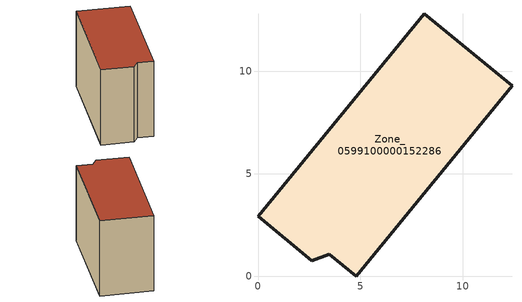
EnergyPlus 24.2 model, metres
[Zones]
Zone_0599100000152286
 floor ground (C_G): 3.48,1.08 2.62,0.76 0,2.93 8.12,12.81 12.4,9.31 4.79,0 z0
 wall outside (C_F): 8.12,12.81 0,2.93 2.62,0.76 3.48,1.08 4.79,0 12.4,9.31 8.12,12.81 z0:8.51
 roof outside (C_R): 4.79,0 12.4,9.31 8.12,12.81 0,2.93 2.62,0.76 3.48,1.08 z8.51
[BUILDING]
Pand.0599100000152286: North Axis=0; Terrain=City; Loads Convergence Tolerance Value=0.04; Temperature Convergence Tolerance Value=0.4; Solar Distribution=FullExterior; Maximum Number of Warmup Days=25; Minimum Number of Warmup Days=1
[Site:Location]
Rotterdam.The.Hague.AP_ZH_NLD Design_Conditions: Latitude=51.96; Longitude=4.45; Time Zone=1; Elevation=-4.5
[SITE:GROUNDTEMPERATURE:BUILDINGSURFACE]
18, 18, 18, 18, 18, 18, 18, 18, 18, 18, 18, 18
[MATERIAL] Thermal Absorptance=0.9; Solar Absorptance=0.7; Visible Absorptance=0.7
Name | Roughness | Thickness | Conductivity | Density | Specific Heat
G.TI.1946 | MediumSmooth | 0.15 | 1 | 540 | 1210
F.TI.1946 | Rough | 0.3 | 0.857143 | 1920 | 840
R.TI.1946 | MediumRough | 0.2 | 0.1 | 1500 | 1000
[CONSTRUCTION]
C_G: G.TI.1946
C_F: F.TI.1946
C_R: R.TI.1946
[ZONE]
Zone_0599100000152286: Type=1; Multiplier=1; Ceiling Height=Autocalculate; Volume=Autocalculate; Floor Area=autocalculate; Part of Total Floor Area=Yes
[ZONEINFILTRATION:DESIGNFLOWRATE]
Infil_Zone_0599100000152286: Zone or ZoneList or Space or SpaceList=Zone_0599100000152286; Schedule=AlwaysOn; Design Flow Rate Calculation Method=Flow/Area; Flow Rate per Floor Area=0.003; Constant Term Coefficient=1; Temperature Term Coefficient=0; Velocity Term Coefficient=0; Velocity Squared Term Coefficient=0
[HVACTEMPLATE:ZONE:IDEALLOADSAIRSYSTEM]
Zone_0599100000152286: Maximum Heating Supply Air Temperature=50; Minimum Cooling Supply Air Temperature=13; Maximum Heating Supply Air Humidity Ratio=0.0156; Minimum Cooling Supply Air Humidity Ratio=0.0077; Heating Limit=NoLimit; Cooling Limit=NoLimit; Dehumidification Control Type=ConstantSensibleHeatRatio; Cooling Sensible Heat Ratio=0.7; Dehumidification Setpoint=60; Humidification Control Type=None; Humidification Setpoint=30; Outdoor Air Method=None; Outdoor Air Flow Rate per Person=0.00944; Outdoor Air Flow Rate per Zone Floor Area=0; Outdoor Air Flow Rate per Zone=0; Demand Controlled Ventilation Type=None; Outdoor Air Economizer Type=NoEconomizer; Heat Recovery Type=None; Sensible Heat Recovery Effectiveness=0.7; Latent Heat Recovery Effectiveness=0.65
[ZONECONTROL:THERMOSTAT]
ThermostatControl_Zone_0599100000152286: Zone or ZoneList=Zone_0599100000152286; Control Type Schedule=DualSetpointControlType; Control 1=Thermostat_Zone_0599100000152286; Temperature Difference Between Cutout And Setpoint=0
[THERMOSTATSETPOINT:DUALSETPOINT]
Thermostat_Zone_0599100000152286: Heating Setpoint Temperature Schedule=HeatingSetpoint_Zone_0599100000152286; Cooling Setpoint Temperature Schedule=CoolingSetpoint_Zone_0599100000152286
[SCHEDULE:COMPACT]
HeatingSetpoint_Zone_0599100000152286: Through: 12/31, For: AllDays, Until: 24:00, 21
CoolingSetpoint_Zone_0599100000152286: Through: 12/31, For: AllDays, Until: 24:00, 24
DualSetpointControlType: Through: 12/31, For: AllDays, Until: 24:00, 4
AlwaysOn: Through: 12/31, For: AllDays, Until: 24:00, 1
